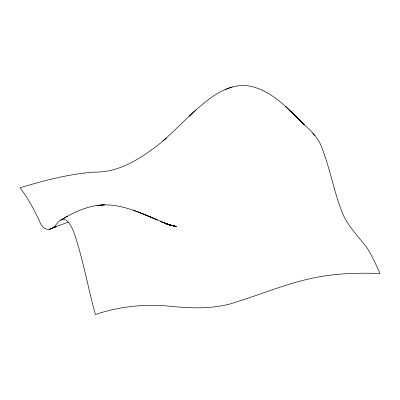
<?xml version="1.0" encoding="UTF-8"?>
<svg xmlns="http://www.w3.org/2000/svg" width="400" height="400" viewBox="0 0 400 400"><rect width="100%" height="100%" fill="white"/><g stroke="black" fill="none" stroke-linecap="round" stroke-linejoin="round"><path stroke-width="0.6" d="M166.74 138.01C145.905 155.065 122.14 172.71 93.865 172.12C68.665 174.055 44.115 180.51 20 187.78C28.005 198.005 34.04 209.58 39.555 221.285C43.045 231.235 51.14 231.885 56.915 223.625C66.76 210.49 73.67 230.98 75.95 238.495C83.795 263.465 88.46 289.285 95.365 314.51C119.13 306.485 144.49 303.785 169.435 306.195C192.27 308.505 215.955 309.42 237.89 301.47C262.455 293.815 286.31 283.75 311.55 278.38C333.99 273.37 357.105 272.75 380 273.46L374.335 261.09L370.12 253.005A195.74 40.145 82.7 0 0 365.94 246.285C358.185 236.55 349.385 227.49 343.82 216.175C334.215 194.32 330.79 170.325 321.965 148.16C317.89 135.125 306.03 127.27 297.315 117.53C283.895 104.585 269.59 90.4 250.715 86.32C234.775 82.815 219.345 91.15 207.115 100.605C191.295 112.825 177.98 127.865 162.915 140.945M195.945 109.96L189.075 116.27M67.74 216.08L60.805 220.135C73.96 211.98 88.64 205.195 104.38 204.87C123.155 204.71 140.64 212.83 157.575 220.015M50.415 229.105L56.06 226.58L54.745 227.14L68.325 222.135M49.1 229.56L56.06 226.58M232.255 86.94L225.28 89.465M169.665 225.16L172.61 225.55L169.74 225.16M169.82 225.225L173.95 225.86L169.93 225.175M169.975 225.205L175.29 226.19L169.54 224.985L176.63 226.675L165.11 223.505L172.22 225.7L160.67 221.57L167.795 224.275L138.88 212.265L151.785 217.49M140.225 212.78L133.105 210.2L134.45 210.695M166.45 223.755L167.795 224.275M150.44 216.915L156.225 219.395M312.695 133.6L314.965 135.49M286.935 107.67L285.57 106.41L304.57 124.965L291.44 111.81L292.805 113.14M104.38 204.87L97.35 205.435L104.38 204.87"/></g></svg>
